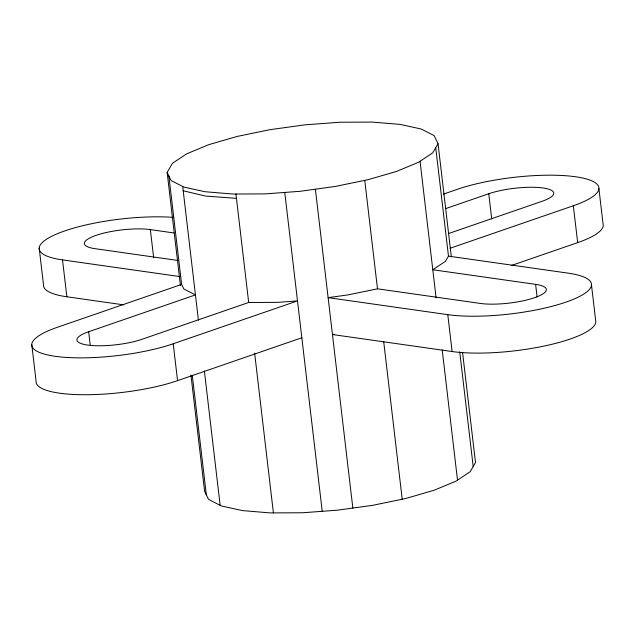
<?xml version="1.0" encoding="UTF-8"?>
<svg xmlns="http://www.w3.org/2000/svg" width="635" height="635" viewBox="0 0 635 635"><rect width="100%" height="100%" fill="white"/><g stroke="black" fill="none" stroke-linecap="round" stroke-linejoin="round"><path stroke-width="0.95" d="M180.435 285.599L167.14 172.418L172.418 163.33L186.571 153.876L208.629 144.709L237.085 136.454L270.01 129.667L305.157 124.817L340.122 122.237L372.539 122.095L400.185 124.404L421.18 129.008L434.094 135.588L438.039 143.708L451.334 256.889M438.039 143.708L432.76 152.797L418.616 162.25L396.558 171.418L368.102 179.673L335.177 186.46L300.03 191.31L265.065 193.889L232.648 194.032L205.002 191.722L184.007 187.119L171.093 180.538L167.14 172.418M435.737 147.677L448.477 256.135L445.508 261.263L432.792 269.748L535.615 284.361L537.099 296.982M181.61 284.424L57.333 327.295A84.082 20.201 -6.7 0 0 55.094 356.283A84.082 20.201 -6.7 0 0 173.22 343.765L297.505 300.895L277.805 302.355L248.682 302.482L141.899 339.312A38.632 9.279 -6.7 0 1 87.63 345.067A38.632 9.279 -6.7 0 1 88.654 331.74L195.437 294.91L183.84 288.996L181.61 284.424L168.87 175.966M443.428 194.119L457.446 189.286A84.082 20.201 -6.7 0 1 575.572 176.76A84.082 20.201 -6.7 0 1 573.334 205.756L577.667 242.633L511.326 265.517M445.683 208.597L488.767 193.738A38.632 9.279 -6.7 0 1 543.044 187.984A38.632 9.279 -6.7 0 1 542.012 201.303L448.342 233.616M449.993 248.301L573.334 205.756M31.75 344.384L36.084 381.262A84.082 20.201 -6.7 0 0 86.185 394.732A84.082 20.201 -6.7 0 0 177.554 380.643L301.831 337.772M535.615 284.361A38.632 9.279 -6.7 0 1 534.591 297.688A38.632 9.279 -6.7 0 1 480.314 303.435L377.492 288.822L347.916 294.918L328.12 297.648L447.786 314.658A84.082 20.201 -6.7 0 0 565.912 302.133A84.082 20.201 -6.7 0 0 568.142 273.145L448.477 256.135M334.335 334.264L332.454 334.526L452.12 351.536A84.082 20.201 -6.7 0 0 542.798 346.329A84.082 20.201 -6.7 0 0 595.82 321.921L591.495 285.044M236.45 198.358L205.51 196.064L183.205 190.786M178.292 260.517L95.052 248.682A38.632 9.279 -6.7 0 1 96.083 235.363A38.632 9.279 -6.7 0 1 150.352 229.608L173.927 232.958M173.847 217.416A84.082 20.201 -6.7 0 0 60.539 232.442A84.082 20.201 -6.7 0 0 62.524 259.905L180.229 276.63M39.179 247.999L43.505 284.877A84.082 20.201 -6.7 0 0 66.858 296.783L123.746 304.863M598.916 188.666L603.25 225.544A84.082 20.201 -6.7 0 1 577.667 242.633M488.767 193.738L491.728 218.964M462.55 352.354L475.504 462.582L470.225 471.67L456.073 481.124L434.015 490.291L405.559 498.546L372.634 505.333L337.487 510.183L302.522 512.762L270.105 512.905L242.467 510.596L221.472 505.992L208.558 499.412L204.605 491.292L190.96 375.158M459.724 351.838L473.194 466.55M447.786 314.658L452.12 351.536M420.053 161.29L436.102 297.894M442.19 349.766L457.51 480.163M364.752 180.364L377.492 288.822M383.667 341.392L402.209 499.237M315.381 189.19L352.838 508.063M284.758 192.437L322.223 511.31M235.942 194.016L248.682 302.482M254.627 353.084L273.399 512.889M182.697 186.452L198.406 320.143M204.375 371.007L220.154 505.325M192.278 375.229L206.327 494.84M173.22 343.765L177.554 380.643M150.352 229.608L153.662 257.754M88.654 331.74L90.249 345.329M62.524 259.905L66.858 296.783"/></g></svg>
